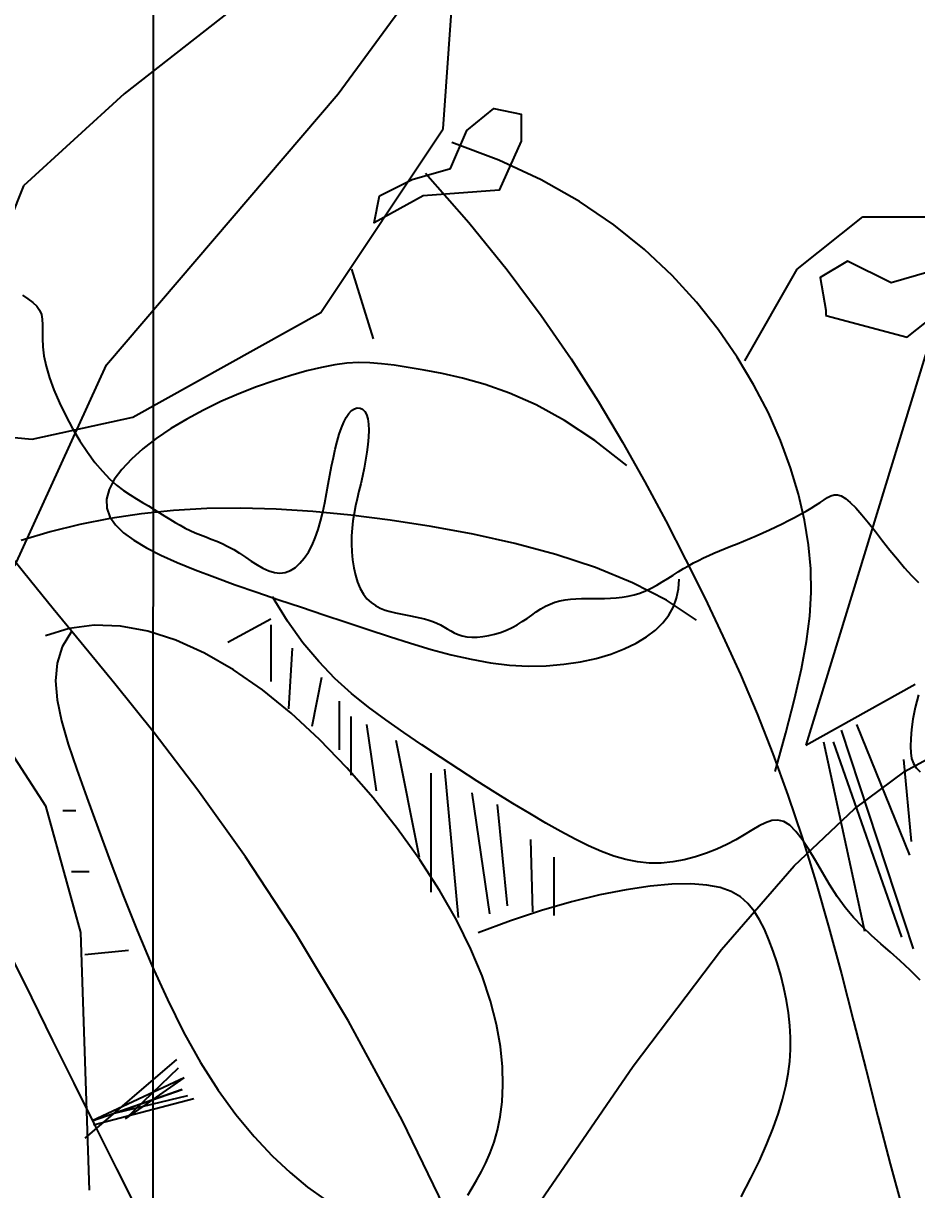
# Model space of a CAD drawing. Header units: metres. Extents: x 10 to 239, y 2 to 253.
# Drawn here: x 88.459 to 90.664, y 97.649 to 100.528 of the extents above; entities that cross this region are included whole.
import ezdxf

# ---------------------------------------------------------------- set-up
doc = ezdxf.new("R2010")
doc.units = ezdxf.units.M
doc.header["$MEASUREMENT"] = 0
doc.layers.get('Defpoints').update_dxf_attribs({"color": 9})
for name, color, linetype in [('-cotas', 252, 'Continuous'), ('1', 7, 'Continuous'), ('cot200', 9, 'Continuous')]:
    doc.layers.add(name, color=color, linetype=linetype)
doc.layers.add('barrera', color=7, linetype='Continuous', lineweight=0, true_color=0x9dbb63)
doc.layers.add('bloques ARBOLES', color=7, linetype='Continuous', true_color=0xb8d897)
doc.styles.get("Standard").update_dxf_attribs({"font": 'arial.ttf'})
doc.dimstyles.get("Standard").update_dxf_attribs({"dimtxt": 0.18, "dimasz": 0.18, "dimexe": 0.18, "dimexo": 0.0625, "dimgap": 0.09, "dimtad": 0, "dimtih": 1, "dimtoh": 1, "dimdec": 4, "dimzin": 0, "dimdsep": 46, "dimtxsty": 'Standard', "dimcen": 0.09, "dimadec": 0, "dimazin": 0, "dimtfac": 1, "dimtdec": 4, "dimtofl": 0, "dimtmove": 0, "dimatfit": 3, "dimfxl": 1, "dimtolj": 1, "dimtzin": 0, "dimarcsym": 0})

# ---------------------------------------------------------------- blocks, each defined once
blk = doc.blocks.new('ARB5')
blk.add_lwpolyline([(5005.9, 2225.9), (4978.1, 2245.7), (4953.1, 2264.4), (4932.3, 2283.1), (4916.8, 2303.3), (4907.4, 2325.9), (4903, 2351.7), (4901.7, 2381), (4902, 2414.3), (4902.1, 2452), (4900.2, 2494.6), (4894.6, 2542.5), (4883.7, 2596.2), (4866.2, 2655.7), (4842.6, 2719.6), (4813.8, 2786.2), (4781, 2853.7), (4745.1, 2920.2), (4707.1, 2984.2), (4668, 3043.7), (4628.8, 3097), (4590.3, 3142.7), (4552.7, 3181.6), (4516.2, 3214.4), (4480.7, 3242.2), (4446.2, 3266.1), (4413, 3287), (4381, 3305.9), (4350.2, 3323.7), (4320.8, 3341.4), (4292.4, 3358.9), (4264.9, 3376.1), (4238.1, 3392.8), (4211.7, 3408.9), (4185.6, 3424.1), (4159.4, 3438.3), (4133.1, 3451.3), (4106.3, 3463.1), (4079.1, 3474.1), (4051.4, 3484.8), (4023.3, 3495.6), (3994.7, 3507.1), (3965.8, 3519.7), (3936.3, 3534), (3906.4, 3550.5), (3876.2, 3569.4), (3845.6, 3589.6), (3814.9, 3610.1), (3784.3, 3629.6), (3753.9, 3646.9), (3723.9, 3660.8), (3694.4, 3670), (3665.7, 3673.3), (3637.8, 3669.9), (3611, 3659.8), (3585.4, 3643.7), (3561.2, 3622), (3538.6, 3595.1), (3517.6, 3563.7), (3498.6, 3528.2), (3481.5, 3489.1), (3466.7, 3446.9), (3453.7, 3402.2), (3442.2, 3355.6), (3432, 3307.8), (3422.6, 3259.3), (3413.8, 3210.7), (3405.3, 3162.7), (3396.6, 3115.9), (3387.5, 3070.8), (3377.9, 3027.9), (3367.8, 2987.6), (3357, 2950.5), (3345.6, 2916.9), (3333.5, 2887.3), (3320.6, 2862.1), (3306.9, 2841.8), (3292.3, 2826.8), (3277.4, 2817), (3262.6, 2812.6), (3248.4, 2813.5), (3235.4, 2819.7), (3223.9, 2831.2), (3214.5, 2848), (3207.7, 2870.2), (3203.9, 2897.5), (3202.9, 2929.3), (3204.2, 2964.8), (3207.7, 3003.1), (3213, 3043.3), (3219.7, 3084.8), (3227.5, 3126.6), (3236.1, 3167.8), (3245.1, 3208), (3254.2, 3247.1), (3263.1, 3285.6), (3271.5, 3323.7), (3278.9, 3361.9), (3285.2, 3400.4), (3289.9, 3439.5), (3292.7, 3479.6), (3293.4, 3520.9), (3291.7, 3562.8), (3287.8, 3604.4), (3281.5, 3645), (3272.7, 3683.8), (3261.5, 3720.1), (3247.7, 3753.1), (3231.3, 3782), (3212.4, 3806.2), (3191.1, 3826.1), (3168, 3842.3), (3143.4, 3855.2), (3117.7, 3865.5), (3091.2, 3873.7), (3064.5, 3880.3), (3037.8, 3885.9), (3011.4, 3891.1), (2985.7, 3896), (2960.6, 3900.9), (2936.3, 3906), (2912.8, 3911.6), (2890.4, 3917.8), (2869, 3925), (2848.9, 3933.2), (2830, 3942.6), (2812, 3952.9), (2794.2, 3963.5), (2776.3, 3973.9), (2757.8, 3983.7), (2738, 3992.3), (2716.7, 3999.3), (2693.1, 4004.1), (2667.1, 4006.3), (2639, 4006), (2609.3, 4003.2), (2578.6, 3998.1), (2547.5, 3990.9), (2516.5, 3981.5), (2486.2, 3970.1), (2457.1, 3956.8), (2429.6, 3941.8), (2403.5, 3925.7), (2378.6, 3908.8), (2354.4, 3891.8), (2330.7, 3875.3), (2307, 3859.8), (2283.2, 3845.8), (2258.8, 3834), (2233.6, 3824.6), (2207.5, 3817.6), (2180.7, 3812.5), (2153.2, 3809.2), (2124.9, 3807.1), (2096.1, 3806.1), (2066.8, 3805.7), (2036.9, 3805.6), (2006.6, 3805.6), (1976, 3805.2), (1945.1, 3804.1), (1914.1, 3802.1), (1883.2, 3798.7), (1852.3, 3793.7), (1821.7, 3786.6), (1791.4, 3777.3), (1761.5, 3765.4), (1732.1, 3751.4), (1703.1, 3735.7), (1674.5, 3718.8), (1646.4, 3701.3), (1618.8, 3683.6), (1591.6, 3666.2), (1564.8, 3649.7), (1538.4, 3634.4), (1512.3, 3620.2), (1486.1, 3606.9), (1459.7, 3594.2), (1432.9, 3582), (1405.4, 3570), (1377.1, 3558), (1347.6, 3545.8), (1316.9, 3533.2), (1285.1, 3520.1), (1252.3, 3506.6), (1219, 3492.6), (1185.1, 3478.2), (1151.1, 3463.4), (1117.1, 3448.1), (1083.2, 3432.4), (1049.9, 3416.3), (1017.2, 3399.8), (985.6, 3383.3), (955.2, 3366.8), (926.3, 3350.6), (899.3, 3334.7), (874.4, 3319.4), (851.9, 3304.8), (831.8, 3291.3), (813.6, 3279.6), (796.4, 3270.8), (779.3, 3265.9), (761.6, 3265.8), (742.4, 3271.6), (720.8, 3284.3), (696.1, 3304.8), (667.7, 3333.8), (635.9, 3369.9), (601.5, 3411.6), (565.1, 3457.2), (527.4, 3505), (489, 3553.3), (450.6, 3600.5), (412.8, 3645), (376.3, 3685.4), (341, 3721.8)])
for points in [[(823.6, 2331.6), (398.7, 2445), (257, 2331.6), (285.4, 2104.8), (483.7, 2161.5), (710.3, 2048.1), (851.9, 2133.2), (823.6, 2303.3)], [(2409.9, 1424.5), (2523.2, 1679.6), (2919.7, 1708), (3174.7, 1849.7), (3146.4, 1708), (2976.4, 1622.9), (2778.1, 1566.2), (2693.1, 1367.8), (2551.5, 1254.4), (2409.9, 1282.8)]]:
    blk.add_lwpolyline(points, close=True)
blk = doc.blocks.new('A$C6F4E7DED')
for p, q in [((1111.61, 2071.33), (1034.6, 2176.78)), ((1171.51, 2134.03), (1251.38, 2071.33)), ((1043.16, 2048.53), (1037.46, 2128.33)), ((1262.78, 1894.63), (1111.61, 2071.33)), ((1251.38, 2071.33), (1316.98, 2011.48)), ((1123.02, 1928.83), (1043.16, 2048.53)), ((1006.87, 2028.24), (1037.46, 2039.7)), ((979.19, 2015.35), (1006.87, 2028.24)), ((1054.57, 2019.75), (1026.36, 1987.39)), ((954.21, 2001.2), (979.19, 2015.35)), ((1316.98, 2011.48), (1351.21, 1925.98)), ((931.77, 1985.97), (954.21, 2001.2)), ((769.34, 1991.25), (700.89, 1991.25)), ((700.89, 1991.25), (806.42, 1646.4)), ((812.13, 1957.05), (769.34, 1991.25)), ((1026.36, 1987.39), (1001.38, 1956.49)), ((911.68, 1969.82), (931.77, 1985.97)), ((893.76, 1952.93), (911.68, 1969.82)), ((846.35, 1897.2), (812.13, 1957.05)), ((1001.38, 1956.49), (979.25, 1926.87)), ((1103.06, 1957.05), (1088.8, 1911.45)), ((877.83, 1935.48), (893.76, 1952.93)), ((863.7, 1917.62), (877.83, 1935.48)), ((979.25, 1926.87), (959.58, 1898.39)), ((1245.67, 1860.43), (1123.02, 1928.83)), ((851.23, 1899.54), (863.7, 1917.62)), ((840.32, 1881.36), (851.23, 1899.54)), ((959.58, 1898.39), (942, 1870.89)), ((1075.02, 1894.26), (1083.29, 1895.3)), ((1083.29, 1895.3), (1090.99, 1895.89)), ((1090.99, 1895.89), (1098.46, 1896)), ((1098.46, 1896), (1105.99, 1895.57)), ((1105.99, 1895.57), (1113.92, 1894.56)), ((1030.46, 1885.91), (1043.72, 1888.84)), ((1043.72, 1888.84), (1055.52, 1891.02)), ((1055.52, 1891.02), (1065.87, 1892.82)), ((1065.87, 1892.82), (1075.02, 1894.26)), ((1113.92, 1894.56), (1122.55, 1892.92)), ((1122.55, 1892.92), (1132.12, 1890.64)), ((1132.12, 1890.64), (1142.51, 1887.72)), ((1142.51, 1887.72), (1153.51, 1884.22)), ((1322.68, 1763.53), (1262.78, 1894.63)), ((830.93, 1863.2), (840.32, 1881.36)), ((999.78, 1876.12), (1015.79, 1881.82)), ((1015.79, 1881.82), (1030.46, 1885.91)), ((1153.51, 1884.22), (1164.92, 1880.16)), ((1164.92, 1880.16), (1176.52, 1875.59)), ((982.48, 1868.4), (999.78, 1876.12)), ((1176.52, 1875.59), (1188.13, 1870.55)), ((942, 1870.89), (926.12, 1844.21)), ((963.94, 1858.23), (982.48, 1868.4)), ((1188.13, 1870.55), (1199.52, 1865.07)), ((1199.52, 1865.07), (1210.49, 1859.2)), ((823, 1845.19), (830.93, 1863.2)), ((944.21, 1845.17), (963.94, 1858.23)), ((1210.49, 1859.2), (1220.85, 1852.98)), ((1311.27, 1846.18), (1245.67, 1860.43)), ((1220.85, 1852.98), (1230.43, 1846.49)), ((816.47, 1827.44), (823, 1845.19)), ((926.12, 1844.21), (911.55, 1818.2)), ((923.36, 1828.8), (944.21, 1845.17)), ((1230.43, 1846.49), (1239.07, 1839.83)), ((1342.65, 1849.03), (1311.27, 1846.18)), ((1239.07, 1839.83), (1246.62, 1833.07)), ((811.29, 1810.08), (816.47, 1827.44)), ((1246.62, 1833.07), (1252.92, 1826.32)), ((1252.92, 1826.32), (1257.82, 1819.66)), ((1257.82, 1819.66), (1261.16, 1813.17)), ((911.55, 1818.2), (897.93, 1792.7)), ((1261.16, 1813.17), (1262.78, 1806.95)), ((807.41, 1793.24), (811.29, 1810.08)), ((1262.78, 1806.95), (1262.58, 1801.06)), ((1077.62, 1793.2), (1103.41, 1796.43)), ((1103.41, 1796.43), (1128.21, 1798.83)), ((1128.21, 1798.83), (1152.11, 1800.36)), ((1152.11, 1800.36), (1175.17, 1801)), ((1175.17, 1801), (1197.46, 1800.75)), ((1197.46, 1800.75), (1219.05, 1799.58)), ((1219.05, 1799.58), (1240.01, 1797.46)), ((1240.01, 1797.46), (1260.41, 1794.38)), ((1262.58, 1801.06), (1260.59, 1795.48)), ((804.76, 1777.02), (807.41, 1793.24)), ((897.93, 1792.7), (884.93, 1767.55)), ((1023.63, 1784.09), (1050.89, 1789.11)), ((1050.89, 1789.11), (1077.62, 1793.2)), ((1256.93, 1790.16), (1251.67, 1785.04)), ((1260.59, 1795.48), (1256.93, 1790.16)), ((1260.41, 1794.38), (1280.3, 1790.36)), ((1280.3, 1790.36), (1299.69, 1785.52)), ((996.35, 1778.02), (1023.63, 1784.09)), ((1251.67, 1785.04), (1244.93, 1780.08)), ((1299.69, 1785.52), (1318.56, 1780.04)), ((803.3, 1761.46), (804.76, 1777.02)), ((969.57, 1770.78), (996.35, 1778.02)), ((1236.78, 1775.22), (1227.33, 1770.42)), ((1244.93, 1780.08), (1236.78, 1775.22)), ((884.93, 1767.55), (872.47, 1742.58)), ((943.8, 1762.27), (969.57, 1770.78)), ((1227.33, 1770.42), (1216.67, 1765.62)), ((1312.34, 1753.54), (1324.11, 1768.23)), ((803.02, 1746.13), (803.3, 1761.46)), ((919.56, 1752.35), (943.8, 1762.27)), ((1204.91, 1760.8), (1192.22, 1755.93)), ((1216.67, 1765.62), (1204.91, 1760.8)), ((889.54, 1748.42), (889.14, 1754.7)), ((897.36, 1740.93), (919.56, 1752.35)), ((1178.77, 1751.05), (1164.74, 1746.15)), ((1192.22, 1755.93), (1178.77, 1751.05)), ((1297.63, 1735.37), (1312.34, 1753.54)), ((803.93, 1730.49), (803.02, 1746.13)), ((890.78, 1742.42), (889.54, 1748.42)), ((1144.64, 1727.29), (1154.4, 1743.3)), ((1164.74, 1746.15), (1150.31, 1741.25)), ((872.47, 1742.58), (860.56, 1717.6)), ((877.73, 1727.89), (897.36, 1740.93)), ((892.87, 1736.71), (890.78, 1742.42)), ((895.85, 1731.31), (892.87, 1736.71)), ((1135.65, 1736.37), (1120.95, 1731.5)), ((1150.31, 1741.25), (1135.65, 1736.37)), ((1279.42, 1713.17), (1297.63, 1735.37)), ((806.04, 1714.03), (803.93, 1730.49)), ((899.74, 1726.21), (895.85, 1731.31)), ((1120.95, 1731.5), (1106.39, 1726.68)), ((1155.6, 1728.7), (1183.64, 1713.42)), ((904.58, 1721.44), (899.74, 1726.21)), ((910.38, 1717), (904.58, 1721.44)), ((1092.1, 1721.91), (1078.12, 1717.29)), ((1106.39, 1726.68), (1092.1, 1721.91)), ((1134.61, 1713.26), (1144.64, 1727.29)), ((1155.6, 1724.88), (1155.6, 1687.95)), ((1217.49, 1714.83), (1235.81, 1720.74)), ((1235.81, 1720.74), (1253.63, 1724.06)), ((1253.63, 1724.06), (1270.82, 1724.72)), ((1270.82, 1724.72), (1287.23, 1722.61)), ((1285.6, 1720.5), (1291.67, 1710.59)), ((1287.23, 1722.61), (1302.72, 1717.65)), ((809.33, 1696.21), (806.04, 1714.03)), ((860.56, 1717.6), (849.18, 1692.42)), ((917.18, 1712.9), (910.38, 1717)), ((924.99, 1709.17), (917.18, 1712.9)), ((1064.42, 1712.92), (1051, 1708.92)), ((1078.12, 1717.29), (1064.42, 1712.92)), ((1124.32, 1700.93), (1134.61, 1713.26)), ((1198.83, 1706.43), (1217.49, 1714.83)), ((1257.34, 1686.39), (1279.42, 1713.17)), ((933.72, 1705.86), (924.99, 1709.17)), ((943.27, 1703.05), (933.72, 1705.86)), ((1037.85, 1705.39), (1024.96, 1702.43)), ((1051, 1708.92), (1037.85, 1705.39)), ((1141.59, 1709.6), (1144.14, 1670.13)), ((1179.97, 1695.62), (1198.83, 1706.43)), ((1291.67, 1710.59), (1295.07, 1699.97)), ((953.55, 1700.79), (943.27, 1703.05)), ((964.45, 1699.15), (953.55, 1700.79)), ((975.88, 1698.2), (964.45, 1699.15)), ((987.73, 1698.02), (975.88, 1698.2)), ((999.9, 1698.65), (987.73, 1698.02)), ((1012.31, 1700.15), (999.9, 1698.65)), ((1024.96, 1702.43), (1012.31, 1700.15)), ((1113.75, 1690.01), (1124.32, 1700.93)), ((1295.07, 1699.97), (1296.11, 1688.49)), ((813.82, 1676.5), (809.33, 1696.21)), ((849.18, 1692.42), (838.32, 1666.86)), ((1102.92, 1680.22), (1113.75, 1690.01)), ((1122.47, 1690.5), (1128.84, 1658.67)), ((1161.05, 1682.5), (1179.97, 1695.62)), ((806.42, 1646.4), (735.11, 1686.3)), ((1142.24, 1667.2), (1161.05, 1682.5)), ((1231.74, 1654.53), (1257.34, 1686.39)), ((1296.11, 1688.49), (1295.05, 1675.97)), ((732.98, 1679.23), (735.09, 1671.02)), ((819.5, 1654.37), (813.82, 1676.5)), ((1091.83, 1671.26), (1102.92, 1680.22)), ((1111, 1675.22), (1111, 1643.39)), ((1295.05, 1675.97), (1292.19, 1662.25)), ((735.09, 1671.02), (736.54, 1663.46)), ((838.32, 1666.86), (827.97, 1640.74)), ((1080.46, 1662.85), (1091.83, 1671.26)), ((1123.77, 1650.09), (1142.24, 1667.2)), ((736.54, 1663.46), (737.45, 1656.65)), ((773.32, 1659.94), (738.91, 1574.63)), ((1068.83, 1654.71), (1080.46, 1662.85)), ((1093.16, 1659.94), (1086.79, 1616.65)), ((1103.36, 1665.03), (1103.36, 1626.84)), ((1292.19, 1662.25), (1287.81, 1647.16)), ((783.51, 1656.12), (736.36, 1513.51)), ((737.45, 1656.65), (737.97, 1650.68)), ((826.39, 1629.3), (819.5, 1654.37)), ((1056.95, 1646.61), (1068.83, 1654.71)), ((1203.17, 1617.09), (1231.74, 1654.53)), ((1334.09, 1655.23), (1302.72, 1606.78)), ((741.62, 1629.43), (712.31, 1645.57)), ((737.97, 1650.68), (738.17, 1645.6)), ((738.17, 1645.6), (738.02, 1641.3)), ((788.61, 1648.48), (744.01, 1521.15)), ((794.98, 1648.48), (768.22, 1524.97)), ((1044.92, 1638.56), (1056.95, 1646.61)), ((1074.05, 1649.75), (1058.76, 1573.36)), ((1105.89, 1631.56), (1123.77, 1650.09)), ((1287.81, 1647.16), (1282.19, 1630.53)), ((737.41, 1637.64), (736.24, 1634.47)), ((738.02, 1641.3), (737.41, 1637.64)), ((742.73, 1637.02), (737.64, 1583.54)), ((827.97, 1640.74), (818.14, 1613.87)), ((1032.86, 1630.64), (1044.92, 1638.56)), ((734.43, 1631.62), (731.88, 1628.97)), ((736.24, 1634.47), (734.43, 1631.62)), ((774.8, 1604.95), (741.62, 1629.43)), ((1020.88, 1622.92), (1032.86, 1630.64)), ((1042.19, 1630.66), (1033.27, 1533.89)), ((1088.86, 1612.02), (1105.89, 1631.56)), ((1282.19, 1630.53), (1275.62, 1612.2)), ((1009.1, 1615.48), (1020.88, 1622.92)), ((1051.11, 1628.11), (1051.11, 1550.44)), ((818.14, 1613.87), (808.8, 1586.08)), ((997.63, 1608.39), (1009.1, 1615.48)), ((1024.35, 1615.38), (1012.88, 1536.43)), ((1172.17, 1573.59), (1203.17, 1617.09)), ((986.61, 1601.73), (997.63, 1608.39)), ((1007.79, 1607.74), (1001.41, 1541.53)), ((1072.91, 1591.88), (1088.86, 1612.02)), ((1275.62, 1612.2), (1268.34, 1592.11)), ((1302.72, 1606.78), (1279.9, 1524.13)), ((814.03, 1567.67), (774.8, 1604.95)), ((976.13, 1595.58), (986.61, 1601.73)), ((1282.75, 1603.65), (1291.31, 1603.65)), ((812.91, 1590.15), (816.88, 1594.15)), ((816.88, 1594.15), (820.77, 1596.55)), ((820.77, 1596.55), (824.65, 1597.48)), ((824.65, 1597.48), (828.6, 1597.16)), ((828.6, 1597.16), (832.69, 1595.81)), ((832.69, 1595.81), (837, 1593.67)), ((837, 1593.67), (841.61, 1590.94)), ((841.61, 1590.94), (846.61, 1587.86)), ((966.29, 1589.99), (976.13, 1595.58)), ((1058.31, 1571.55), (1072.91, 1591.88)), ((1268.34, 1592.11), (1260.42, 1570.62)), ((808.8, 1586.08), (799.93, 1557.23)), ((804.61, 1578.29), (808.83, 1584.76)), ((808.83, 1584.76), (812.91, 1590.15)), ((846.61, 1587.86), (852.06, 1584.65)), ((852.06, 1584.65), (858.02, 1581.5)), ((948.25, 1580.67), (957.03, 1585.01)), ((957.03, 1585.01), (966.29, 1589.99)), ((986.12, 1584.82), (984.85, 1537.71)), ((800.24, 1571.05), (804.61, 1578.29)), ((858.02, 1581.5), (864.44, 1578.53)), ((864.44, 1578.53), (871.25, 1575.83)), ((871.25, 1575.83), (878.38, 1573.49)), ((931.82, 1574), (939.88, 1576.99)), ((939.88, 1576.99), (948.25, 1580.67)), ((795.69, 1563.34), (800.24, 1571.05)), ((878.38, 1573.49), (885.76, 1571.59)), ((885.76, 1571.59), (893.3, 1570.22)), ((893.3, 1570.22), (900.95, 1569.48)), ((900.95, 1569.48), (908.63, 1569.45)), ((908.63, 1569.45), (916.29, 1570.2)), ((916.29, 1570.2), (923.99, 1571.73)), ((923.99, 1571.73), (931.82, 1574)), ((970.83, 1573.36), (970.83, 1535.16)), ((1045.29, 1551.43), (1058.31, 1571.55)), ((1139.27, 1523.51), (1172.17, 1573.59)), ((1260.42, 1570.62), (1251.9, 1548.23)), ((790.94, 1555.48), (795.69, 1563.34)), ((861.45, 1513.16), (814.03, 1567.67)), ((1274.19, 1563.75), (1285.6, 1563.75)), ((785.97, 1547.75), (790.94, 1555.48)), ((799.93, 1557.23), (791.46, 1527.5)), ((855.1, 1550.84), (862.33, 1553.45)), ((862.33, 1553.45), (871.06, 1555.15)), ((871.06, 1555.15), (881.53, 1555.91)), ((881.53, 1555.91), (893.89, 1555.67)), ((893.89, 1555.67), (908.03, 1554.41)), ((908.03, 1554.41), (923.78, 1552.09)), ((780.75, 1540.48), (785.97, 1547.75)), ((844.24, 1543.15), (849.15, 1547.39)), ((849.15, 1547.39), (855.1, 1550.84)), ((923.78, 1552.09), (940.95, 1548.7)), ((940.95, 1548.7), (959.37, 1544.2)), ((1034.13, 1531.93), (1045.29, 1551.43)), ((1251.9, 1548.23), (1242.82, 1525.39)), ((775.27, 1533.88), (780.75, 1540.48)), ((836.65, 1532.52), (840.15, 1538.18)), ((840.15, 1538.18), (844.24, 1543.15)), ((959.37, 1544.2), (978.86, 1538.58)), ((978.86, 1538.58), (999.25, 1531.8)), ((769.56, 1527.84), (775.27, 1533.88)), ((833.52, 1526.23), (836.65, 1532.52)), ((999.25, 1531.8), (1020.34, 1523.85)), ((1024.98, 1513.38), (1034.13, 1531.93)), ((757.52, 1516.73), (763.63, 1522.19)), ((763.63, 1522.19), (769.56, 1527.84)), ((791.46, 1527.5), (783.28, 1497.1)), ((830.56, 1519.36), (833.52, 1526.23)), ((1105.01, 1466.37), (1139.27, 1523.51)), ((1242.82, 1525.39), (1233.2, 1502.61)), ((1279.9, 1524.13), (1274.19, 1355.98)), ((751.25, 1511.26), (757.52, 1516.73)), ((827.78, 1512.02), (830.56, 1519.36)), ((744.85, 1505.61), (751.25, 1511.26)), ((825.2, 1504.3), (827.78, 1512.02)), ((919.23, 1436.97), (861.45, 1513.16)), ((1017.76, 1495.88), (1024.98, 1513.38)), ((1248.52, 1512.45), (1277.05, 1509.6)), ((731.79, 1492.98), (738.36, 1499.58)), ((738.36, 1499.58), (744.85, 1505.61)), ((822.88, 1496.3), (825.2, 1504.3)), ((1233.2, 1502.61), (1223.08, 1480.34)), ((783.28, 1497.1), (775.28, 1466.26)), ((820.85, 1488.12), (822.88, 1496.3)), ((1012.27, 1479.43), (1017.76, 1495.88)), ((819.15, 1479.87), (820.85, 1488.12)), ((817.81, 1471.64), (819.15, 1479.87)), ((1008.34, 1464.06), (1012.27, 1479.43)), ((1223.08, 1480.34), (1212.49, 1459.08)), ((816.88, 1463.53), (817.81, 1471.64)), ((775.28, 1466.26), (767.38, 1435.19)), ((816.39, 1455.6), (816.88, 1463.53)), ((1005.79, 1449.78), (1008.34, 1464.06)), ((1069.94, 1401.67), (1105.01, 1466.37)), ((816.38, 1447.78), (816.39, 1455.6)), ((1212.49, 1459.08), (1201.46, 1439.3)), ((816.87, 1439.95), (816.38, 1447.78)), ((1004.45, 1436.61), (1005.79, 1449.78)), ((817.89, 1432), (816.87, 1439.95)), ((1201.46, 1439.3), (1190.05, 1421.38)), ((1217.15, 1441.2), (1277.05, 1389.9)), ((767.38, 1435.19), (759.46, 1404.12)), ((819.47, 1423.8), (817.89, 1432)), ((989.54, 1334.67), (919.23, 1436.97)), ((1004.13, 1424.56), (1004.45, 1436.61)), ((1216.04, 1435.71), (1250.45, 1402.6)), ((821.63, 1415.23), (819.47, 1423.8)), ((1004.65, 1413.65), (1004.13, 1424.56)), ((1250.45, 1402.6), (1212.22, 1429.34)), ((1212.22, 1429.34), (1272.11, 1401.33)), ((1190.05, 1421.38), (1178.38, 1405.34)), ((1256.82, 1406.42), (1209.67, 1417.88)), ((1272.11, 1401.33), (1213.49, 1421.7)), ((1213.49, 1421.7), (1256.82, 1406.42)), ((824.4, 1406.19), (821.63, 1415.23)), ((1005.86, 1403.88), (1004.65, 1413.65)), ((1205.74, 1415.55), (1271.34, 1398.45)), ((759.46, 1404.12), (751.44, 1373.28)), ((827.81, 1396.55), (824.4, 1406.19)), ((1007.63, 1395.14), (1005.86, 1403.88)), ((1034.6, 1328.92), (1069.94, 1401.67)), ((1178.38, 1405.34), (1166.57, 1391.07)), ((831.9, 1386.23), (827.81, 1396.55)), ((1009.86, 1387.32), (1007.63, 1395.14)), ((836.71, 1375.27), (831.9, 1386.23)), ((1012.44, 1380.28), (1009.86, 1387.32)), ((1166.57, 1391.07), (1154.76, 1378.5)), ((1015.26, 1373.92), (1012.44, 1380.28)), ((1154.76, 1378.5), (1143.08, 1367.53)), ((751.44, 1373.28), (743.2, 1342.88)), ((842.3, 1363.75), (836.71, 1375.27)), ((1018.22, 1368.1), (1015.26, 1373.92)), ((848.73, 1351.72), (842.3, 1363.75)), ((1021.22, 1362.7), (1018.22, 1368.1)), ((1024.14, 1357.6), (1021.22, 1362.7)), ((1143.08, 1367.53), (1131.67, 1358.08)), ((1026.93, 1352.71), (1024.14, 1357.6)), ((1131.67, 1358.08), (1120.66, 1350.05))]:
    blk.add_line(p, q)
blk = doc.blocks.new('asddsd')
at = {"layer": 'bloques ARBOLES', "xscale": 0.0004740765671158, "yscale": 0.0004740765671158, "zscale": 0.0004740765671158, "rotation": 180}
blk.add_blockref('ARB5', (72.4409, 17.1064), dxfattribs=at)
at = {"layer": 'bloques ARBOLES', "xscale": -0.00378276582045174, "yscale": 0.00378276582045174, "zscale": 0.00378276582045174}
blk.add_blockref('A$C6F4E7DED', (75.052, 8.7124, 1.2423), dxfattribs=at)
blk = doc.blocks.new('*D80')
at = {"layer": '-cotas', "color": 0, "lineweight": -2, "transparency": 16777216}
for p, q in [((35.934, 118.4929), (35.9273, 96.0178)), ((88.7846, 118.4772), (88.778, 96.0022)), ((36.1074, 96.1978), (61.0308, 96.1904)), ((88.598, 96.1822), (63.6746, 96.1896))]:
    blk.add_line(p, q, dxfattribs=at)
at = {"layer": '-cotas', "color": 0, "transparency": 16777216}
for points in [[(36.1074, 96.2278), (36.1074, 96.1678), (35.9274, 96.1978)], [(88.598, 96.2122), (88.598, 96.1522), (88.778, 96.1822)]]:
    blk.add_solid(points, dxfattribs=at)
at = {"layer": 'Defpoints', "color": 0, "transparency": 16777216}
for p in [(35.934, 118.5554), (88.7846, 118.5397), (88.778, 96.1822)]:
    blk.add_point(p, dxfattribs=at)
at = {"layer": '-cotas', "color": 0, "transparency": 16777216, "insert": (62.3527, 96.19), "char_height": 0.5, "attachment_point": 5}
blk.add_mtext('\\A1;52.8506', dxfattribs=at)

msp = doc.modelspace()

# ---------------------------------------------------------------- linework, layer by layer
at = {"layer": 'barrera'}
for points, knots in [([(75.74284, 83.80593), (75.89193, 89.61884), (75.56165, 96.24427), (78.39904, 102.87886), (87.61077, 103.05108), (90.19518, 105.25882), (88.83637, 107.3807)], [0.1293999, 0.1293999, 0.1293999, 0.1293999, 1, 2, 3, 4, 4, 4, 4]), ([(90.10405, 104.62796), (90.09643, 104.6131), (90.08867, 104.59834), (89.92633, 104.29679), (89.72319, 104.04841), (89.26656, 103.62453), (89.01285, 103.4473), (88.47214, 103.13985), (88.18455, 103.00949), (87.19084, 102.6332), (86.41991, 102.45878), (84.83655, 102.17051), (84.01918, 102.05315), (82.44328, 101.76844), (81.68558, 101.60041), (80.6561, 101.24414), (80.31779, 101.09794), (79.67592, 100.73935), (79.37481, 100.51445), (78.82619, 99.98743), (78.58052, 99.68598), (77.89225, 98.61806), (77.53875, 97.70461), (77.18053, 96.10385), (77.08994, 95.54345), (76.95736, 94.35348), (76.91439, 93.71858), (76.81712, 91.44167), (76.81459, 89.52164), (76.71951, 85.99383), (76.68465, 84.95283), (76.65905, 83.80593)], [5.1390175, 5.1390175, 5.1390175, 5.1390175, 5.1460084, 5.1460084, 5.2828064, 5.2828064, 5.4196044, 5.4196044, 5.5564024, 5.5564024, 5.8699539, 5.8699539, 6.1835055, 6.1835055, 6.497057, 6.497057, 6.6723546, 6.6723546, 6.8743734, 6.8743734, 7.0763922, 7.0763922, 7.504627, 7.504627, 7.7127699, 7.7127699, 7.9209128, 7.9209128, 8.3845027, 8.3845027, 8.5557008, 8.5557008, 8.5557008, 8.5557008])]:
    msp.add_open_spline(points, degree=3, knots=knots, dxfattribs=at)
at = {"layer": 'cot200'}
for points, knots in [([(105.215, 94.15308), (103.35097, 95.09118), (101.57786, 96.23546), (99.89572, 97.58602), (97.25145, 99.70905), (94.83198, 102.34183), (92.63749, 105.48477), (90.99309, 107.83988), (89.47502, 110.48144), (88.08409, 113.4714)], [0.35931703, 0.35931703, 0.35931703, 0.35931703, 0.44907386, 0.44907386, 0.44907386, 0.59016871, 0.59016871, 0.59016871, 0.69589545, 0.69589545, 0.69589545, 0.69589545]), ([(83.57738, 109.55945), (85.43068, 104.5297), (87.62816, 99.61053), (89.90867, 95.3384), (92.3573, 90.75133), (94.90166, 86.91023), (97.54056, 83.80593)], [0.53209812, 0.53209812, 0.53209812, 0.53209812, 0.8873596, 0.8873596, 0.8873596, 1.26881168, 1.26881168, 1.26881168, 1.26881168])]:
    msp.add_open_spline(points, degree=3, knots=knots, dxfattribs=at)

# ---------------------------------------------------------------- block references
at = {"layer": '1', "lineweight": 0}
msp.add_blockref('asddsd', (18.38943, 83.80593), dxfattribs=at)

# ---------------------------------------------------------------- dimensions: what is measured, and where the dimension line sits
at = {"layer": '-cotas'}
dim = msp.add_aligned_dim(p1=(35.93402, 118.55536), p2=(88.78463, 118.53971), distance=-22.35753, dimstyle='Standard', override={"dimtxt": 0.5}, dxfattribs=at)
dim.commit()
dim.dimension.update_dxf_attribs({"geometry": '*D80', "text_midpoint": (62.3527, 96.19001)})

doc.saveas('drawing.dxf')
